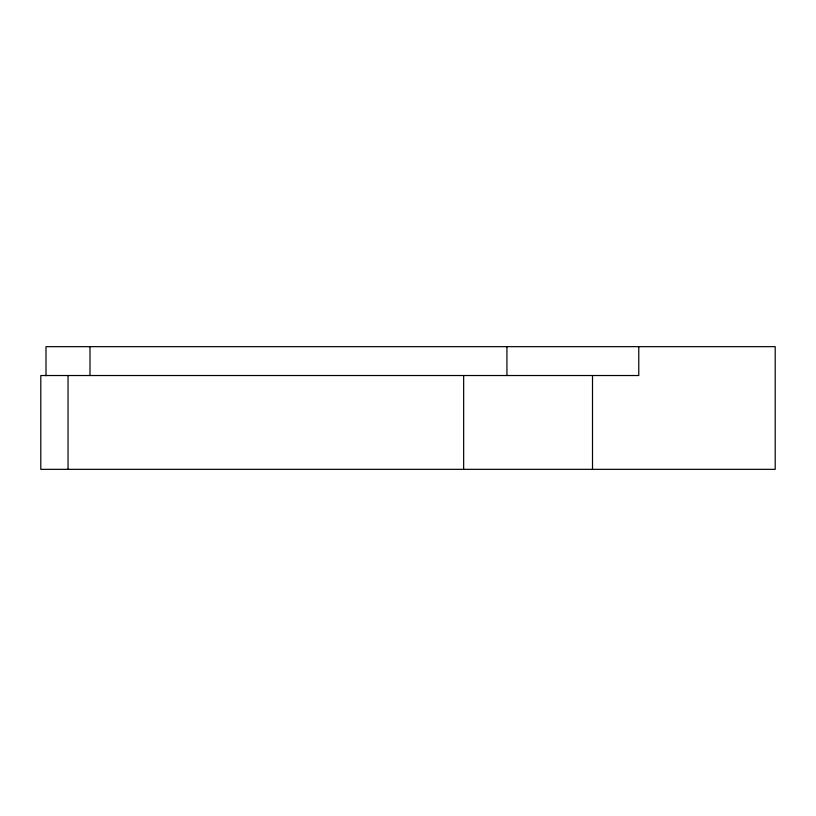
<?xml version="1.0" encoding="UTF-8"?>
<svg xmlns="http://www.w3.org/2000/svg" width="816" height="816" viewBox="0 0 816 816"><rect width="100%" height="100%" fill="white"/><g stroke="black" fill="none" stroke-linecap="round" stroke-linejoin="round"><path stroke-width="1.22" d="M638.775 346.657L638.775 375.523L40.8 375.523L40.8 469.343L775.2 469.343L775.2 346.657L46.002 346.657L46.002 375.748M592.508 375.523L592.508 469.343M506.93 346.657L506.93 375.523M463.651 375.523L463.651 469.343M89.995 346.657L89.995 375.523M68.044 375.523L68.044 469.343"/></g></svg>
